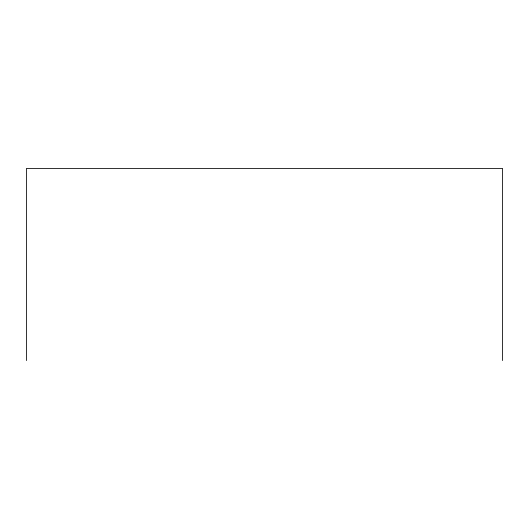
<?xml version="1.0" encoding="UTF-8"?>
<svg xmlns="http://www.w3.org/2000/svg" width="529" height="529" viewBox="0 0 529 529"><rect width="100%" height="100%" fill="white"/><g stroke="black" fill="none" stroke-linecap="round" stroke-linejoin="round"><path stroke-width="0.79" d="M502.55 360.56L502.55 168.44L26.45 168.44L26.45 360.56"/></g></svg>
